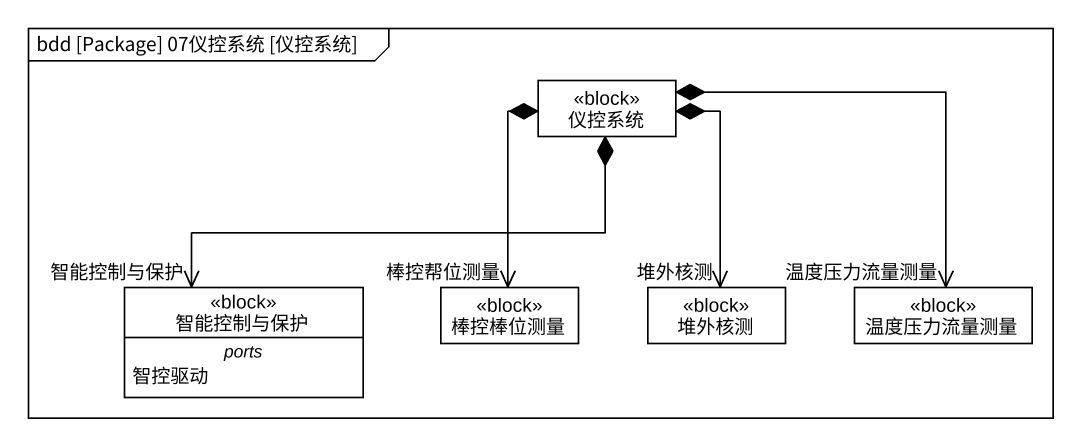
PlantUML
@startuml
mainframe bdd [Package] 07仪控系统 [仪控系统]
hide circle
hide empty members
class 仪控系统 <<block>>
class 智能控制与保护 <<block>> {
  -- ports --
  智控驱动
}
class 棒控棒位测量 <<block>>
class 堆外核测 <<block>>
class 温度压力流量测量 <<block>>
仪控系统 *--> "智能控制与保护" 智能控制与保护
仪控系统 *--> "棒控帮位测量" 棒控棒位测量
仪控系统 *--> "堆外核测" 堆外核测
仪控系统 *--> "温度压力流量测量" 温度压力流量测量
@enduml
